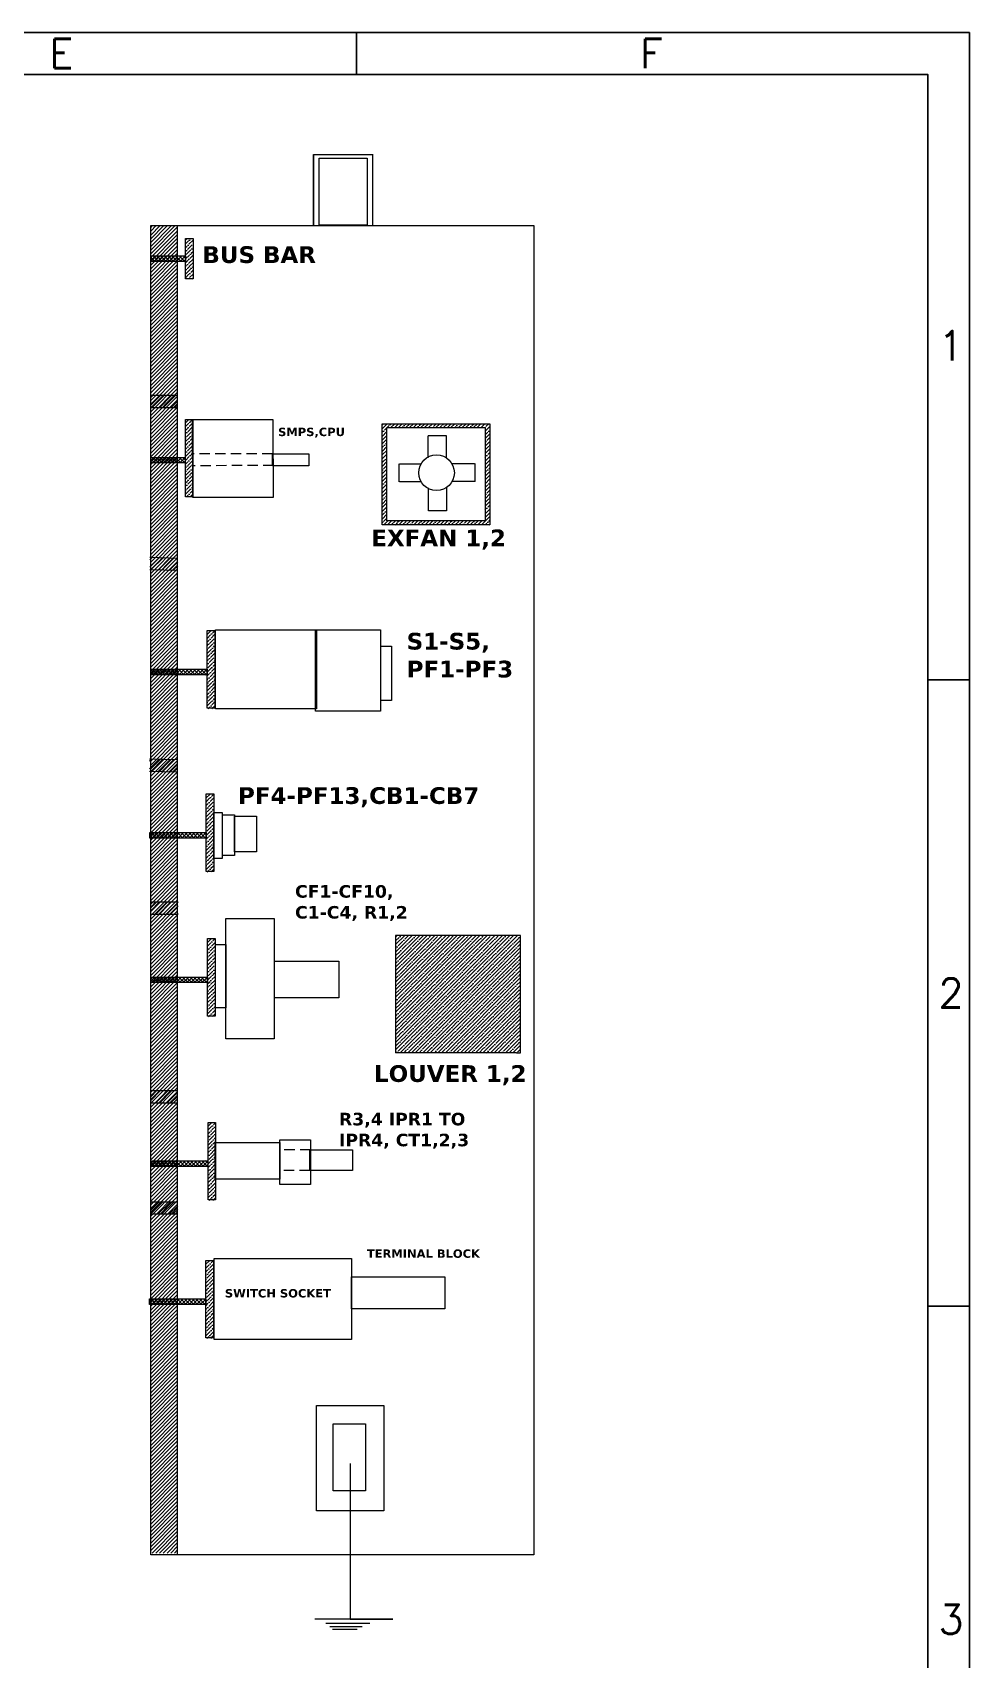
# Model space of a CAD drawing. Header units: millimetres. Extents: x -9791142 to 63260, y -4809864 to 11955173.
# Drawn here: x 16643 to 17763, y -9819 to -7876 of the extents above; entities that cross this region are included whole.
import ezdxf

# ---------------------------------------------------------------- set-up
doc = ezdxf.new("R2010")
doc.units = ezdxf.units.MM
doc.header["$LTSCALE"] = 5
doc.linetypes.add('ACAD_ISO04W100', pattern=[15, 12, -3])
doc.linetypes.add('DASHED', pattern=[0.75, 0.5, -0.25])
doc.styles.add('style2', font='verdana.ttf')

msp = doc.modelspace()

# ---------------------------------------------------------------- hatches: boundary and pattern name
at = {"lineweight": 9, "ltscale": 5, "true_color": 0x991b1e}
h = msp.add_hatch(dxfattribs=at)
h.set_pattern_fill('ANSI31', color=244)
h.paths.add_polyline_path([(16816.4, -8106.6), (16784.6, -8106.6), (16784.6, -9692.1), (16816.4, -9692.1)])
h.paths.add_polyline_path([(16816.4, -8106.4), (16784.6, -8106.4), (16784.6, -8106.6), (16816.4, -8106.6)])
at = {"lineweight": 9, "ltscale": 5, "true_color": 0xf8d731}
h = msp.add_hatch(dxfattribs=at)
h.set_pattern_fill('ANSI36', color=40)
h.set_pattern_definition([(45, (0.234, -20.5862), (1.683798, 6.1739261), [7.9375, -1.5875, 0, -1.5875])])
h.paths.add_polyline_path([(16826.3, -8169.9), (16835.2, -8169.9), (16835.2, -8121.8), (16826.3, -8121.8)])
h = msp.add_hatch(dxfattribs=at)
h.set_pattern_fill('ANSI37', color=40)
h.set_pattern_definition([(45, (0.3207, 162.7467), (-2.24506403, 2.24506403), []), (135, (0.3207, 162.7467), (-2.24506403, -2.24506403), [])])
h.paths.add_polyline_path([(16785, -8142.5), (16785, -8149.1), (16826.2, -8149.1), (16826.2, -8142.5)])
at = {"lineweight": 9, "ltscale": 5}
h = msp.add_hatch(dxfattribs=at)
h.set_pattern_fill('ANSI32', color=256, style=0)
h.set_pattern_definition([(45, (779.024, 0.938), (-6.735192, 6.735192), []), (45, (783.514, 0.938), (-6.735192, 6.735192), [])])
h.paths.add_polyline_path([(16784.4, -8309), (16784.4, -8324), (16816.5, -8324), (16816.5, -8309)])
at = {"lineweight": 9, "ltscale": 5, "true_color": 0xf8d731}
h = msp.add_hatch(dxfattribs=at)
h.set_pattern_fill('ANSI36', color=40)
h.set_pattern_definition([(45, (-0.0043, -261.339), (1.683798, 6.1739261), [7.9375, -1.5875, 0, -1.5875])])
h.paths.add_polyline_path([(16826.1, -8430.5), (16835, -8430.5), (16835, -8337.8), (16826.1, -8337.8)])
h = msp.add_hatch(dxfattribs=at)
h.set_pattern_fill('ANSI35', color=40)
h.set_pattern_definition([(45, (-16.321, -201.2056), (-4.490128, 4.490128), []), (45, (-11.831, -201.2056), (-4.490128, 4.490128), [7.9375, -1.5875, 0, -1.5875])])
h.paths.add_polyline_path([(17061.3, -8464), (17190, -8464), (17190, -8343), (17061.3, -8343)])
h.paths.add_polyline_path([(17067, -8347.7), (17184.3, -8347.7), (17184.3, -8459), (17067, -8459)], flags=16)
h.paths.add_polyline_path([(17147.6, -8401.6, -1), (17105.1, -8401.6, -1)], flags=0)
h = msp.add_hatch(dxfattribs=at)
h.set_pattern_fill('ANSI37', color=40)
h.set_pattern_definition([(45, (0.0823, -78.0063), (-2.24506403, 2.24506403), []), (135, (0.0823, -78.0063), (-2.24506403, -2.24506403), [])])
h.paths.add_polyline_path([(16784.7, -8383.2), (16784.7, -8389.9), (16826, -8389.9), (16826, -8383.2)])
at = {"lineweight": 9, "ltscale": 5}
h = msp.add_hatch(dxfattribs=at)
h.set_pattern_fill('ANSI32', color=256, style=0)
h.set_pattern_definition([(45, (844.0775, -193.818), (-6.735192, 6.735192), []), (45, (848.568, -193.818), (-6.735192, 6.735192), [])])
h.paths.add_polyline_path([(16783.5, -8502.6), (16783.5, -8517.6), (16816.9, -8518.5), (16816.9, -8503.5)])
at = {"lineweight": 9, "ltscale": 5, "true_color": 0xf8d731}
h = msp.add_hatch(dxfattribs=at)
h.set_pattern_fill('ANSI36', color=40)
h.set_pattern_definition([(45, (26.0364, -514.2313), (1.683798, 6.1739261), [7.9375, -1.5875, 0, -1.5875])])
h.paths.add_polyline_path([(16852.1, -8683.4), (16861, -8683.4), (16861, -8590.7), (16852.1, -8590.7)])
h = msp.add_hatch(dxfattribs=at)
h.set_pattern_fill('ANSI37', color=40)
h.set_pattern_definition([(45, (26.123, -330.962), (-2.24506403, 2.24506403), []), (135, (26.123, -330.962), (-2.24506403, -2.24506403), [])])
h.paths.add_polyline_path([(16785, -8636.2), (16785, -8642.9), (16852, -8642.9), (16852, -8636.2)])
at = {"lineweight": 9, "ltscale": 5}
h = msp.add_hatch(dxfattribs=at)
h.set_pattern_fill('ANSI32', color=256, style=0)
h.set_pattern_definition([(45, (843.839, -434.571), (-6.735192, 6.735192), []), (45, (848.329, -434.571), (-6.735192, 6.735192), [])])
h.paths.add_polyline_path([(16783.3, -8743.4), (16783.3, -8758.4), (16816.7, -8759.2), (16816.7, -8744.2)])
at = {"lineweight": 9, "ltscale": 5, "true_color": 0xf8d731}
h = msp.add_hatch(dxfattribs=at)
h.set_pattern_fill('ANSI36', color=40)
h.set_pattern_definition([(45, (24.8514, -709.3832), (1.683798, 6.1739261), [7.9375, -1.5875, 0, -1.5875])])
h.paths.add_polyline_path([(16850.9, -8878.5), (16859.8, -8878.5), (16859.8, -8785.8), (16850.9, -8785.8)])
h = msp.add_hatch(dxfattribs=at)
h.set_pattern_fill('ANSI37', color=40)
h.set_pattern_definition([(45, (24.938, -526.1138), (-2.24506403, 2.24506403), []), (135, (24.938, -526.1138), (-2.24506403, -2.24506403), [])])
h.paths.add_polyline_path([(16783.8, -8831.4), (16783.8, -8838), (16850.8, -8838), (16850.8, -8831.4)])
at = {"lineweight": 9, "ltscale": 5}
h = msp.add_hatch(dxfattribs=at)
h.set_pattern_fill('ANSI32', color=256, style=0)
h.set_pattern_definition([(45, (833.889, 62.558), (-6.735192, 6.735192), []), (45, (838.379, 62.558), (-6.735192, 6.735192), [])])
h.paths.add_polyline_path([(16817.5, -8929.2), (16817.5, -8914.2), (16784.6, -8914.2), (16784.6, -8929.2)])
at = {"lineweight": 9, "ltscale": 5, "true_color": 0xf8d731}
h = msp.add_hatch(dxfattribs=at)
h.set_pattern_fill('ANSI36', color=40)
h.set_pattern_definition([(45, (26.5166, -882.0603), (1.683798, 6.1739261), [7.9375, -1.5875, 0, -1.5875])])
h.paths.add_polyline_path([(16852.6, -9051.2), (16861.5, -9051.2), (16861.5, -8958.5), (16852.6, -8958.5)])
h = msp.add_hatch(dxfattribs=at)
h.set_pattern_fill('ANSI35', color=40)
h.paths.add_polyline_path([(17226.6, -8954.5), (17221.9, -8954.5), (17077.4, -8954.5), (17077.4, -9094.5), (17221.9, -9094.5), (17226.6, -9094.5)])
h = msp.add_hatch(dxfattribs=at)
h.set_pattern_fill('ANSI37', color=40)
h.set_pattern_definition([(45, (26.6032, -698.791), (-2.24506403, 2.24506403), []), (135, (26.6032, -698.791), (-2.24506403, -2.24506403), [])])
h.paths.add_polyline_path([(16785.5, -9004), (16785.5, -9010.7), (16852.5, -9010.7), (16852.5, -9004)])
at = {"lineweight": 9, "ltscale": 5}
h = msp.add_hatch(dxfattribs=at)
h.set_pattern_fill('ANSI32', color=256, style=0)
h.set_pattern_definition([(45, (955.729, -163.513), (-6.735192, 6.735192), []), (45, (960.219, -163.513), (-6.735192, 6.735192), [])])
h.paths.add_polyline_path([(16816.5, -9154.7), (16816.5, -9139.7), (16784.6, -9139.7), (16784.6, -9154.7)])
at = {"lineweight": 9, "ltscale": 5, "true_color": 0xf8d731}
h = msp.add_hatch(dxfattribs=at)
h.set_pattern_fill('ANSI36', color=40)
h.set_pattern_definition([(45, (27.181, -1101.6224), (1.683798, 6.1739261), [7.9375, -1.5875, 0, -1.5875])])
h.paths.add_polyline_path([(16853.3, -9270.8), (16862.1, -9270.8), (16862.1, -9178.1), (16853.3, -9178.1)])
h = msp.add_hatch(dxfattribs=at)
h.set_pattern_fill('ANSI37', color=40)
h.set_pattern_definition([(45, (27.2676, -918.353), (-2.24506403, 2.24506403), []), (135, (27.2676, -918.353), (-2.24506403, -2.24506403), [])])
h.paths.add_polyline_path([(16786.1, -9223.6), (16786.1, -9230.2), (16853.2, -9230.2), (16853.2, -9223.6)])
at = {"lineweight": 9, "ltscale": 5}
h = msp.add_hatch(dxfattribs=at)
h.set_pattern_fill('ANSI32', color=256, style=0)
h.set_pattern_definition([(45, (757.348, -295.32), (-6.735192, 6.735192), []), (45, (761.838, -295.32), (-6.735192, 6.735192), [])])
h.paths.add_polyline_path([(16816.9, -9287.4), (16816.9, -9272.4), (16784.7, -9272.4), (16784.7, -9287.4)])
at = {"lineweight": 9, "ltscale": 5, "true_color": 0xf8d731}
h = msp.add_hatch(dxfattribs=at)
h.set_pattern_fill('ANSI36', color=40)
h.set_pattern_definition([(45, (24.457, -1266.5253), (1.683798, 6.1739261), [7.9375, -1.5875, 0, -1.5875])])
h.paths.add_polyline_path([(16850.5, -9435.7), (16859.4, -9435.7), (16859.4, -9343), (16850.5, -9343)])
h = msp.add_hatch(dxfattribs=at)
h.set_pattern_fill('ANSI37', color=40)
h.set_pattern_definition([(45, (24.5437, -1083.2558), (-2.24506403, 2.24506403), []), (135, (24.5437, -1083.2558), (-2.24506403, -2.24506403), [])])
h.paths.add_polyline_path([(16783.4, -9388.5), (16783.4, -9395.1), (16850.4, -9395.1), (16850.4, -9388.5)])

# ---------------------------------------------------------------- linework, layer by layer
at = {"color": 6}
for p, q in [((17030.5, -7875.7), (17030.5, -7925.7)), ((17713.4, -8649), (17763.1, -8649)), ((17713.4, -9397.2), (17763.4, -9397.2))]:
    msp.add_line(p, q, dxfattribs=at)
at = {"lineweight": 9, "ltscale": 5}
for p, q in [((16979.4, -8021.5), (17050.6, -8021.5)), ((17049.6, -8021.9), (17049.6, -8106.7)), ((17116.2, -8357), (17137.8, -8357)), ((17137.8, -8357), (17137.8, -8383.3)), ((17116.2, -8383.7), (17116.2, -8357.4)), ((17081.8, -8412.4), (17081.8, -8390.9)), ((17082.1, -8390.9), (17108, -8390.9)), ((17144.5, -8390.7), (17171.6, -8390.7)), ((17172, -8390.7), (17172, -8412.2)), ((17108.4, -8412.4), (17082.1, -8412.4)), ((17172.4, -8412.2), (17145, -8412.2)), ((17116.9, -8447.1), (17116.9, -8419.8)), ((17138.4, -8419.3), (17138.4, -8447.1)), ((17138.4, -8447.1), (17116.9, -8447.1)), ((17221.9, -8954.5), (17077.4, -8954.5)), ((17077.4, -8954.5), (17077.4, -9094.4)), ((17221.9, -9094.5), (17077.4, -9094.5))]:
    msp.add_line(p, q, dxfattribs=at)
at = {"linetype": 'DASHED', "lineweight": 9, "ltscale": 5}
for p, q in [((16930.3, -8379.1), (16835.1, -8379)), ((16931.5, -8393), (16835.1, -8393.2)), ((16975.6, -9210.5), (16938.9, -9210.5)), ((16975, -9235.3), (16938.9, -9235.3))]:
    msp.add_line(p, q, dxfattribs=at)
at = {"linetype": 'ACAD_ISO04W100', "lineweight": 9, "ltscale": 5}
for p, q in [((17023, -9585.2), (17023, -9771.2)), ((17074.1, -9771.2), (16981, -9771.2)), ((16993.9, -9775.8), (17046.7, -9775.8)), ((17023, -9771.2), (17074.1, -9771.2)), ((16998.9, -9779.8), (17037.3, -9779.8)), ((17002.1, -9783.1), (17031.5, -9783.1))]:
    msp.add_line(p, q, dxfattribs=at)
at = {"color": 240}
for points in [[(13476.3, -7875.7), (17763.4, -7875.7), (17763.4, -10918.7), (13476.3, -10918.7)], [(13526.3, -7925.7), (17713.4, -7925.7), (17713.4, -10868.7), (13526.3, -10868.7)]]:
    msp.add_lwpolyline(points, close=True, dxfattribs=at)
at = {"lineweight": 9, "ltscale": 5}
for points in [[(16979.4, -8106.6), (16979.4, -8106.6), (16979.4, -8021.5), (16979.4, -8021.5)], [(16985.9, -8025.9), (17043.5, -8025.9), (17043.5, -8105.7), (16985.9, -8105.7)], [(16784.6, -9694.4), (16784.6, -8106.4), (17242.8, -8106.4), (17242.8, -9694.4)], [(16784.6, -9694.4), (16784.6, -8106.4), (16816.4, -8106.4), (16816.4, -9694.4)], [(16826.3, -8121.8), (16835.2, -8121.8), (16835.2, -8169.9), (16826.3, -8169.9)], [(16785, -8142.5), (16826.2, -8142.5), (16826.2, -8149.1), (16785, -8149.1)], [(16826.1, -8337.8), (16835, -8337.8), (16835, -8430.5), (16826.1, -8430.5)], [(16834.7, -8338), (16930.7, -8338), (16931.1, -8431), (16835.1, -8431)], [(17061.3, -8343), (17190, -8343), (17190, -8464), (17061.3, -8464)], [(17067, -8347.7), (17184.3, -8347.7), (17184.3, -8459), (17067, -8459)], [(16784.7, -8383.2), (16826, -8383.2), (16826, -8389.9), (16784.7, -8389.9)], [(16930.3, -8379), (16973.8, -8379), (16973.8, -8393.2), (16930.3, -8393.2)], [(16852.2, -8590.2), (16861.1, -8590.2), (16861.1, -8682.9), (16852.2, -8682.9)], [(16784.8, -8636.2), (16852, -8636.2), (16852, -8642.9), (16784.8, -8642.9)], [(16851, -8785.3), (16859.9, -8785.3), (16859.9, -8878), (16851, -8878)], [(16783.6, -8831.4), (16850.8, -8831.4), (16850.8, -8838), (16783.6, -8838)], [(16852.7, -8958), (16861.6, -8958), (16861.6, -9050.7), (16852.7, -9050.7)], [(16785.2, -9004.1), (16852.5, -9004.1), (16852.5, -9010.7), (16785.2, -9010.7)], [(16853.4, -9177.6), (16862.2, -9177.6), (16862.2, -9270.3), (16853.4, -9270.3)], [(16785.9, -9223.6), (16853.1, -9223.6), (16853.1, -9230.3), (16785.9, -9230.3)], [(16850.6, -9342.5), (16859.5, -9342.5), (16859.5, -9435.2), (16850.6, -9435.2)], [(16783.2, -9388.5), (16850.4, -9388.5), (16850.4, -9395.2), (16783.2, -9395.2)]]:
    msp.add_lwpolyline(points, close=True, dxfattribs=at)
for points in [[(16784.4, -8309), (16816.5, -8309)], [(16816.5, -8324), (16784.4, -8324)], [(16783.5, -8502.6), (16816.9, -8503.5)], [(16816.9, -8518.5), (16783.5, -8517.6)], [(16783.3, -8743.4), (16816.7, -8744.2)], [(16816.7, -8759.2), (16783.3, -8758.4)], [(16785.1, -8914.2), (16817.5, -8914.2)], [(16817.5, -8929.2), (16784.6, -8929.2)], [(17221.9, -9094.5), (17226.6, -9094.5), (17226.6, -8954.5), (17221.9, -8954.5)], [(16784.6, -9139.7), (16816.5, -9139.7)], [(16816.5, -9154.7), (16784.6, -9154.7)], [(16784.7, -9272.4), (16816.9, -9272.4)], [(16816.9, -9287.4), (16784.7, -9287.4)]]:
    msp.add_lwpolyline(points, dxfattribs=at)
at = {"linetype": 'ACAD_ISO04W100', "lineweight": 9, "ltscale": 5}
for points in [[(16862, -8589.4), (16983, -8589.4), (16983, -8683.7), (16862, -8683.7)], [(16981.7, -8589.4), (17059.5, -8589.4), (17059.5, -8686.4), (16981.7, -8686.4)], [(17059.9, -8608.9), (17072.6, -8608.9), (17072.6, -8673.7), (17059.9, -8673.7)], [(16860.2, -8807.4), (16869.9, -8807.4), (16869.9, -8862.4), (16860.2, -8862.4)], [(16870.3, -8810.3), (16884.7, -8810.3), (16884.7, -8858.7), (16870.3, -8858.7)], [(16884.7, -8811.8), (16911, -8811.8), (16911, -8854.6), (16884.7, -8854.6)], [(16874.5, -8934.1), (16932.4, -8934.1), (16932.4, -9077.7), (16874.5, -9077.7)], [(16861.9, -8965.3), (16874.3, -8965.3), (16874.3, -9040.7), (16861.9, -9040.7)], [(16932.6, -8984.9), (17009.7, -8984.9), (17009.7, -9028.7), (16932.6, -9028.7)], [(16861.7, -9201.7), (16938.9, -9201.7), (16938.9, -9245.5), (16861.7, -9245.5)], [(16938.8, -9198.4), (16975.6, -9198.4), (16975.6, -9251.7), (16938.8, -9251.7)], [(16975, -9210.5), (17026, -9210.5), (17026, -9235.3), (16975, -9235.3)], [(16860.5, -9340.4), (17024.8, -9340.4), (17024.8, -9437), (16860.5, -9437)], [(17024.8, -9362.3), (17136.1, -9362.3), (17136.1, -9400.5), (17024.8, -9400.5)], [(16982.8, -9515.9), (17063.2, -9515.9), (17063.2, -9641.7), (16982.8, -9641.7)], [(17002.9, -9537.8), (17041.3, -9537.8), (17041.3, -9618), (17002.9, -9618)]]:
    msp.add_lwpolyline(points, close=True, dxfattribs=at)
at = {"lineweight": 9, "ltscale": 5}
msp.add_circle((17126.3, -8401.6), 21.3, dxfattribs=at)

# ---------------------------------------------------------------- texts
at = {"color": 2, "char_height": 35, "attachment_point": 5, "style": 'style2'}
for s, insert, width in [('{\\Fromans|c0;E}', (16677.9, -7900.7), 705.35), ('\\pxqc;{\\Fromans|c0;F}', (17383.2, -7900.7), 705.35), ('{\\Fromans|c0;1}', (17741.3, -8249.8), 50), ('{\\Fromans|c0;2}', (17741.3, -9023.1), 50), ('{\\Fromans|c0;3}', (17741.3, -9771.3), 50)]:
    msp.add_mtext(s, dxfattribs=dict(at, insert=insert, width=width))
at = {"lineweight": 9, "ltscale": 5, "attachment_point": 1}
for s, width, insert, char_height in [('{\\fVerdana|b1|i0|c0|p34;BUS BAR}', 139.026, (16846.4, -8131), 20), ('{\\fVerdana|b1|i0|c0|p34;SMPS,CPU}', 40.317, (16936.9, -8347.8), 10), ('{\\fVerdana|b1|i0|c0|p34;EXFAN 1,2}', 231.231, (17048.3, -8469.4), 20), ('{\\fVerdana|b1|i0|c0|p34;LOUVER 1,2}', 187.239, (17051.6, -9109.3), 20)]:
    msp.add_mtext_dynamic_manual_height_columns(s, width=width, gutter_width=12.5, heights=[0], dxfattribs=dict(at, insert=insert, char_height=char_height))
at = {"linetype": 'ACAD_ISO04W100', "lineweight": 9, "ltscale": 5, "attachment_point": 1}
for s, width, insert, char_height in [('{\\fVerdana|b1|i0|c0|p34;S1-S5, PF1-PF3}', 113.066, (17090.6, -8592.8), 20), ('{\\fVerdana|b1|i0|c0|p34;PF4-PF13,CB1-CB7}', 154.929, (16889, -8777.2), 20), ('{\\fVerdana|b1|i0|c0|p34;CF1-CF10, C1-C4, R1,2}', 177.974, (16957.2, -8894.2), 15), ('{\\fVerdana|b1|i0|c0|p34;R3,4 IPR1 TO IPR4, CT1,2,3}', 196.731, (17009.7, -9166.2), 15), ('{\\fVerdana|b1|i0|c0|p34;TERMINAL BLOCK}', 164.283, (17043, -9329.4), 10), ('{\\fVerdana|b1|i0|c0|p34;SWITCH SOCKET}', 147.854, (16873.3, -9376.8), 10)]:
    msp.add_mtext_dynamic_manual_height_columns(s, width=width, gutter_width=12.5, heights=[0], dxfattribs=dict(at, insert=insert, char_height=char_height))

doc.saveas('drawing.dxf')
